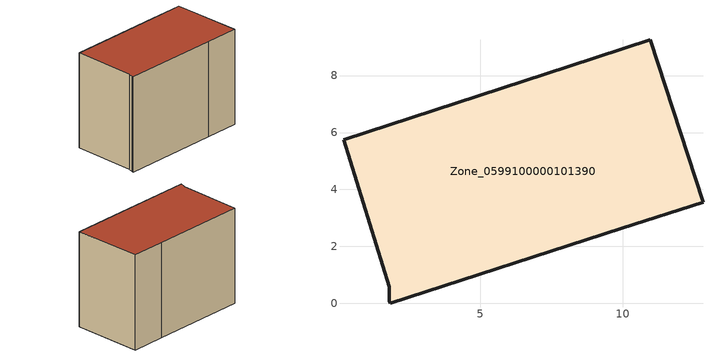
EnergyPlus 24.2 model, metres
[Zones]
Zone_0599100000101390
 floor ground (C_G): 1.8,0.08 1.8,0.58 0.2,5.74 8.13,8.32 10.98,9.26 12.82,3.55 9.96,2.64 1.83,0 z3.96
 wall outside (C_F): 9.96,2.64 12.82,3.55 10.98,9.26 8.13,8.32 0.2,5.74 1.8,0.58 1.8,0.08 1.83,0 9.96,2.64 z3.96:12.25
 roof outside (C_R): 1.8,0.58 1.8,0.08 1.83,0 9.96,2.64 12.82,3.55 10.98,9.26 8.13,8.32 0.2,5.74 z12.25
[BUILDING]
Pand.0599100000101390: North Axis=0; Terrain=City; Loads Convergence Tolerance Value=0.04; Temperature Convergence Tolerance Value=0.4; Solar Distribution=FullExterior; Maximum Number of Warmup Days=25; Minimum Number of Warmup Days=1
[Site:Location]
Rotterdam.The.Hague.AP_ZH_NLD Design_Conditions: Latitude=51.96; Longitude=4.45; Time Zone=1; Elevation=-4.5
[SITE:GROUNDTEMPERATURE:BUILDINGSURFACE]
18, 18, 18, 18, 18, 18, 18, 18, 18, 18, 18, 18
[MATERIAL] Thermal Absorptance=0.9; Solar Absorptance=0.7; Visible Absorptance=0.7
Name | Roughness | Thickness | Conductivity | Density | Specific Heat
G.TI.1946-1964 | MediumSmooth | 0.15 | 1 | 540 | 1210
F.TI.1946-1964 | Rough | 0.3 | 0.857143 | 1920 | 840
R.TI.1946-1964 | MediumRough | 0.2 | 0.277778 | 1500 | 1000
[CONSTRUCTION]
C_G: G.TI.1946-1964
C_F: F.TI.1946-1964
C_R: R.TI.1946-1964
[ZONE]
Zone_0599100000101390: Type=1; Multiplier=1; Ceiling Height=Autocalculate; Volume=Autocalculate; Floor Area=autocalculate; Part of Total Floor Area=Yes
[ZONEINFILTRATION:DESIGNFLOWRATE]
Infil_Zone_0599100000101390: Zone or ZoneList or Space or SpaceList=Zone_0599100000101390; Schedule=AlwaysOn; Design Flow Rate Calculation Method=Flow/Area; Flow Rate per Floor Area=0.003; Constant Term Coefficient=1; Temperature Term Coefficient=0; Velocity Term Coefficient=0; Velocity Squared Term Coefficient=0
[HVACTEMPLATE:ZONE:IDEALLOADSAIRSYSTEM]
Zone_0599100000101390: Maximum Heating Supply Air Temperature=50; Minimum Cooling Supply Air Temperature=13; Maximum Heating Supply Air Humidity Ratio=0.0156; Minimum Cooling Supply Air Humidity Ratio=0.0077; Heating Limit=NoLimit; Cooling Limit=NoLimit; Dehumidification Control Type=ConstantSensibleHeatRatio; Cooling Sensible Heat Ratio=0.7; Dehumidification Setpoint=60; Humidification Control Type=None; Humidification Setpoint=30; Outdoor Air Method=None; Outdoor Air Flow Rate per Person=0.00944; Outdoor Air Flow Rate per Zone Floor Area=0; Outdoor Air Flow Rate per Zone=0; Demand Controlled Ventilation Type=None; Outdoor Air Economizer Type=NoEconomizer; Heat Recovery Type=None; Sensible Heat Recovery Effectiveness=0.7; Latent Heat Recovery Effectiveness=0.65
[ZONECONTROL:THERMOSTAT]
ThermostatControl_Zone_0599100000101390: Zone or ZoneList=Zone_0599100000101390; Control Type Schedule=DualSetpointControlType; Control 1=Thermostat_Zone_0599100000101390; Temperature Difference Between Cutout And Setpoint=0
[THERMOSTATSETPOINT:DUALSETPOINT]
Thermostat_Zone_0599100000101390: Heating Setpoint Temperature Schedule=HeatingSetpoint_Zone_0599100000101390; Cooling Setpoint Temperature Schedule=CoolingSetpoint_Zone_0599100000101390
[SCHEDULE:COMPACT]
HeatingSetpoint_Zone_0599100000101390: Through: 12/31, For: AllDays, Until: 24:00, 21
CoolingSetpoint_Zone_0599100000101390: Through: 12/31, For: AllDays, Until: 24:00, 24
DualSetpointControlType: Through: 12/31, For: AllDays, Until: 24:00, 4
AlwaysOn: Through: 12/31, For: AllDays, Until: 24:00, 1
